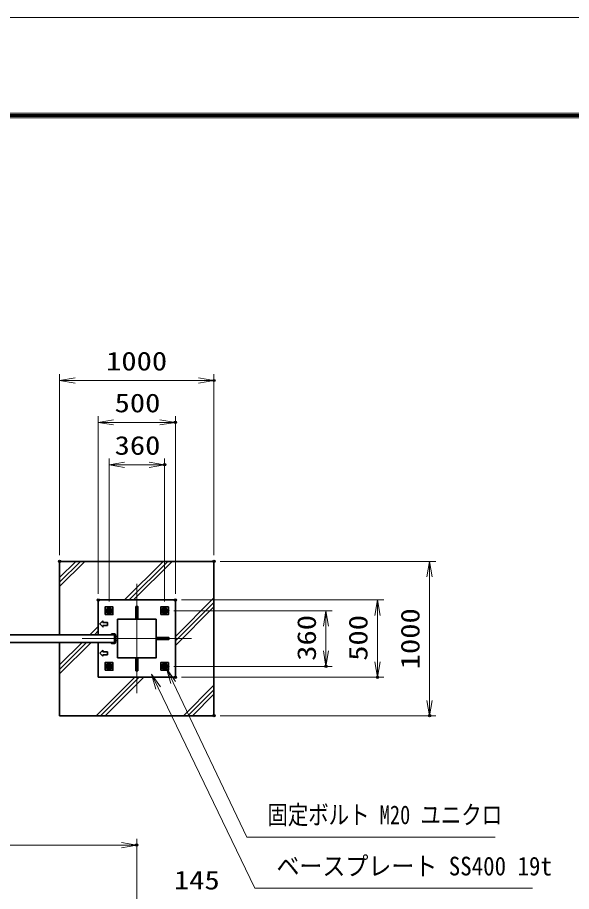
# Model space of a CAD drawing. Units: millimetres at full size. Extents: x -11880 to 11880, y -8400 to 8400.
# Drawn here: x 3117 to 6707, y 2741 to 8400 of the extents above; entities that cross this region are included whole.
import ezdxf
from ezdxf.enums import TextEntityAlignment as Align

# ---------------------------------------------------------------- set-up
doc = ezdxf.new("R2010")
doc.units = ezdxf.units.MM
doc.header["$LTSCALE"] = 30
doc.header["$PDMODE"] = 32
doc.header["$PDSIZE"] = 15
for name, pattern in [('DASHED', [7.5, 6, -1.5]), ('USER1', [9, 6, -0.75, 1.5, -0.75]), ('USER2', [18, 12, -1.5, 3, -1.5])]:
    doc.linetypes.add(name, pattern=pattern)
for name, color, linetype, lineweight in [('0-0_D-TTL', 7, 'Continuous', 18), ('0-1_外形線', 7, 'Continuous', 35), ('0-2_0', 7, 'Continuous', 18), ('0-3_寸法線', 4, 'Continuous', 18), ('0-5_細線', 2, 'Continuous', 35), ('0-6_隠れ線', 140, 'DASHED', 18), ('0-7_軸線', 200, 'USER2', 15), ('0-A_AM_0N', 7, 'Continuous', 50), ('0-B_AM_7N', 6, 'USER1', 18), ('1-2_AM_4N', 4, 'Continuous', 25), ('1-6_ハッチング', 253, 'Continuous', 13)]:
    doc.layers.add(name, color=color, linetype=linetype, lineweight=lineweight)
doc.layers.add('0-4_Defpoints', color=7, linetype='Continuous')
doc.styles.add('ＭＳ ゴシック', font='')
doc.styles.get('ＭＳ ゴシック').set_extended_font_data('MS Gothic')

# ---------------------------------------------------------------- blocks, each defined once
blk = doc.blocks.new('_Open')
at = {"layer": '0-2_0', "color": 4}
blk.add_line((-30, 5), (0, 0), dxfattribs=at)
blk.add_lwpolyline([(-30, -5), (0, 0), (-30, 0)], dxfattribs=at)
blk = doc.blocks.new('S211')
at = {"layer": '0-3_寸法線'}
for points in [[(11259123.9, 86363796.5), (11210831.1, 86363796.5), (11196509.5, 86393810.1), (11195217.5, 86396517.6)], [(11196960.8, 86394025.4), (11195217.5, 86396517.6), (11196058.2, 86393594.7)]]:
    blk.add_lwpolyline(points, dxfattribs=at)
at = {"layer": '0-3_寸法線', "color": 254, "style": 'ＭＳ ゴシック', "width": 0.8}
blk.add_text('固定ボルト M20 ユニクロ', height=3637, dxfattribs=at).set_placement((11214840.1, 86365197), align=Align.BOTTOM_LEFT)
blk = doc.blocks.new('S212')
at = {"layer": '0-3_寸法線'}
for points in [[(11266367.1, 86353839.4), (11212400.7, 86353839.4), (11193616.9, 86392746.4), (11192312.6, 86395448)], [(11194067.2, 86392963.7), (11192312.6, 86395448), (11193166.6, 86392529)]]:
    blk.add_lwpolyline(points, dxfattribs=at)
at = {"layer": '0-3_寸法線', "color": 254, "style": 'ＭＳ ゴシック', "width": 0.9}
blk.add_text('ベースプレート SS400 19t', height=3637, dxfattribs=at).set_placement((11216600.7, 86355239.9), align=Align.BOTTOM_LEFT)
blk = doc.blocks.new('U230')
at = {"layer": '0-A_AM_0N'}
blk.add_lwpolyline([(11183605, 86407472.7), (11184055, 86407212.9), (11184505, 86407472.7), (11184505, 86407992.4), (11184055, 86408252.2), (11183605, 86407992.4)], close=True, dxfattribs=at)
for radius in [450, 259.4]:
    blk.add_circle((11184055, 86407732.5), radius, dxfattribs=at)
at = {"layer": '0-B_AM_7N'}
for p, q in [((11183483.4, 86407732.5), (11184626.6, 86407732.5)), ((11184055, 86408304.1), (11184055, 86407161))]:
    blk.add_line(p, q, dxfattribs=at)
at = {"layer": '1-2_AM_4N'}
blk.add_arc((11184055, 86407732.5), 300, 260, 170, dxfattribs=at)
blk = doc.blocks.new('U231')
at = {"layer": '0-A_AM_0N'}
blk.add_lwpolyline([(11194405, 86407472.7), (11194855, 86407212.9), (11195305, 86407472.7), (11195305, 86407992.4), (11194855, 86408252.2), (11194405, 86407992.4)], close=True, dxfattribs=at)
for radius in [450, 259.4]:
    blk.add_circle((11194855, 86407732.5), radius, dxfattribs=at)
at = {"layer": '0-B_AM_7N'}
for p, q in [((11194283.4, 86407732.5), (11195426.6, 86407732.5)), ((11194855, 86408304.1), (11194855, 86407161))]:
    blk.add_line(p, q, dxfattribs=at)
at = {"layer": '1-2_AM_4N'}
blk.add_arc((11194855, 86407732.5), 300, 260, 170, dxfattribs=at)
blk = doc.blocks.new('U232')
at = {"layer": '0-A_AM_0N'}
blk.add_lwpolyline([(11194405, 86396672.7), (11194855, 86396412.9), (11195305, 86396672.7), (11195305, 86397192.4), (11194855, 86397452.2), (11194405, 86397192.4)], close=True, dxfattribs=at)
for radius in [450, 259.4]:
    blk.add_circle((11194855, 86396932.5), radius, dxfattribs=at)
at = {"layer": '0-B_AM_7N'}
for p, q in [((11194283.4, 86396932.5), (11195426.6, 86396932.5)), ((11194855, 86397504.1), (11194855, 86396361))]:
    blk.add_line(p, q, dxfattribs=at)
at = {"layer": '1-2_AM_4N'}
blk.add_arc((11194855, 86396932.5), 300, 260, 170, dxfattribs=at)
blk = doc.blocks.new('U233')
at = {"layer": '0-A_AM_0N'}
blk.add_lwpolyline([(11183605, 86396672.7), (11184055, 86396412.9), (11184505, 86396672.7), (11184505, 86397192.4), (11184055, 86397452.2), (11183605, 86397192.4)], close=True, dxfattribs=at)
for radius in [450, 259.4]:
    blk.add_circle((11184055, 86396932.5), radius, dxfattribs=at)
at = {"layer": '0-B_AM_7N'}
for p, q in [((11183483.4, 86396932.5), (11184626.6, 86396932.5)), ((11184055, 86397504.1), (11184055, 86396361))]:
    blk.add_line(p, q, dxfattribs=at)
at = {"layer": '1-2_AM_4N'}
blk.add_arc((11184055, 86396932.5), 300, 260, 170, dxfattribs=at)

msp = doc.modelspace()

# ---------------------------------------------------------------- linework, layer by layer
at = {"layer": '0-0_D-TTL'}
for points in [[(-11880, -8400), (11880, -8400), (11880, 8400), (-11880, 8400)], [(-11116.29, 7779.43), (11116.29, 7779.43), (11116.29, -7777.71), (-11116.29, -7777.71)], [(-11109.21, 7772.36), (11109.21, 7772.36), (11109.21, -7770.64), (-11109.21, -7770.64)], [(-11102.14, 7765.29), (11102.14, 7765.29), (11102.14, -7763.57), (-11102.14, -7763.57)], [(-11095.07, 7758.21), (11095.07, 7758.21), (11095.07, -7756.5), (-11095.07, -7756.5)], [(-11088, 7751.14), (11088, 7751.14), (11088, -7749.43), (-11088, -7749.43)]]:
    msp.add_lwpolyline(points, close=True, dxfattribs=at)
at = {"layer": '0-1_外形線'}
for p, q in [((3640.54, 4628.58), (3640.54, 4403.58)), ((4140.54, 4628.58), (3640.54, 4628.58)), ((4140.54, 4128.58), (4140.54, 4628.58)), ((3725.54, 4409.58), (3745.54, 4409.58)), ((3745.54, 4353.58), (3745.54, 4403.58)), ((3751.54, 4403.58), (3751.54, 4353.58)), ((3751.54, 4391.08), (3765.54, 4391.08)), ((3765.54, 4366.08), (3751.54, 4366.08)), ((3640.54, 4353.58), (3640.54, 4128.58)), ((3640.54, 4128.58), (4140.54, 4128.58))]:
    msp.add_line(p, q, dxfattribs=at)
for points in [[(3390.54, 4353.58), (3390.54, 3878.58), (4390.54, 3878.58), (4390.54, 4878.58), (3390.54, 4878.58), (3390.54, 4403.58)], [(3745.54, 4403.58), (3725.54, 4403.58), (3725.54, 4409.58)], [(3745.54, 4347.58), (3725.54, 4347.58), (3725.54, 4353.58), (3745.54, 4353.58)]]:
    msp.add_lwpolyline(points, dxfattribs=at)
for points in [[(3685.54, 4533.58), (3735.54, 4533.58), (3735.54, 4583.58), (3685.54, 4583.58)], [(4045.54, 4533.58), (4095.54, 4533.58), (4095.54, 4583.58), (4045.54, 4583.58)], [(3765.54, 4253.58), (4015.54, 4253.58), (4015.54, 4503.58), (3765.54, 4503.58)], [(1745.54, 4403.58), (3745.54, 4403.58), (3745.54, 4353.58), (1745.54, 4353.58)], [(3685.54, 4173.58), (3735.54, 4173.58), (3735.54, 4223.58), (3685.54, 4223.58)], [(4045.54, 4173.58), (4095.54, 4173.58), (4095.54, 4223.58), (4045.54, 4223.58)]]:
    msp.add_lwpolyline(points, close=True, dxfattribs=at)
for centre, start, end in [((3745.54, 4403.58), 0, 90), ((3745.54, 4353.58), 270, 0)]:
    msp.add_arc(centre, 6, start, end, dxfattribs=at)
at = {"layer": '0-3_寸法線'}
for p, q in [((3390.54, 4918.58), (3390.54, 6089.52)), ((4390.54, 4918.58), (4390.54, 6089.52)), ((3390.54, 6049.52), (4390.54, 6049.52)), ((3640.54, 4668.58), (3640.54, 5818.58)), ((3640.54, 5778.58), (4140.54, 5778.58)), ((4140.54, 4668.58), (4140.54, 5818.58)), ((3710.54, 4617.64), (3710.54, 5543.67)), ((3710.54, 5503.67), (4070.54, 5503.67)), ((4070.54, 4617.64), (4070.54, 5543.67)), ((4430.54, 4878.58), (5826.88, 4878.58)), ((5786.88, 4878.58), (5786.88, 3878.58)), ((4180.54, 4628.58), (5489.74, 4628.58)), ((5449.74, 4628.58), (5449.74, 4128.58)), ((4129.59, 4558.58), (5155.88, 4558.58)), ((5115.88, 4558.58), (5115.88, 4198.58)), ((4129.59, 4198.58), (5155.88, 4198.58)), ((4180.54, 4128.58), (5489.74, 4128.58)), ((4430.54, 3878.58), (5826.88, 3878.58)), ((3890.54, 1165.26), (3890.54, 3081.26)), ((-414.46, 3041.26), (3890.54, 3041.26))]:
    msp.add_line(p, q, dxfattribs=at)
at = {"layer": '0-4_Defpoints'}
for p in [(4390.54, 6049.52), (4140.54, 5778.58), (4070.54, 5503.67), (3390.54, 4878.58), (4390.54, 4878.58), (4390.54, 4878.58), (3640.54, 4628.58), (3710.54, 4577.64), (4070.54, 4577.64), (4140.54, 4628.58), (4140.54, 4628.58), (4089.59, 4558.58), (4089.59, 4198.58), (5115.88, 4198.58), (4140.54, 4128.58), (5449.74, 4128.58), (4390.54, 3878.58), (5786.88, 3878.58), (3890.54, 3041.26)]:
    msp.add_point(p, dxfattribs=at)
at = {"layer": '0-5_細線'}
for p, q in [((3884.54, 4586.48), (3896.54, 4586.48)), ((3751.54, 4395.08), (3755.54, 4391.08)), ((3755.54, 4366.08), (3751.54, 4362.08)), ((4098.44, 4384.58), (4098.44, 4372.58)), ((3670.54, 4303.58), (3650.54, 4283.58)), ((3670.54, 4303.58), (3670.54, 4293.58)), ((3650.54, 4283.58), (3670.54, 4263.58)), ((3670.54, 4293.58), (3700.54, 4293.58)), ((3700.54, 4273.58), (3670.54, 4273.58)), ((3670.54, 4263.58), (3670.54, 4273.58)), ((3700.54, 4293.58), (3700.54, 4273.58)), ((3884.54, 4170.68), (3896.54, 4170.68))]:
    msp.add_line(p, q, dxfattribs=at)
for points in [[(3884.54, 4586.48), (3896.54, 4586.48), (3896.54, 4503.58), (3884.54, 4503.58)], [(4015.54, 4372.58), (4098.44, 4372.58), (4098.44, 4384.58), (4015.54, 4384.58)], [(3884.54, 4253.58), (3896.54, 4253.58), (3896.54, 4170.68), (3884.54, 4170.68)]]:
    msp.add_lwpolyline(points, close=True, dxfattribs=at)
for points in [[(3670.54, 4493.58), (3650.54, 4473.58), (3670.54, 4453.58), (3670.54, 4463.58)], [(3670.54, 4493.58), (3670.54, 4483.58), (3700.54, 4483.58), (3700.54, 4463.58), (3670.54, 4463.58)]]:
    msp.add_lwpolyline(points, dxfattribs=at)
at = {"layer": '0-6_隠れ線'}
for centre in [(3710.54, 4558.58), (4070.54, 4558.58), (3710.54, 4198.58), (4070.54, 4198.58)]:
    msp.add_circle(centre, 20, dxfattribs=at)
at = {"layer": '0-7_軸線'}
for q in [(3890.54, 4732.14), (3536.98, 4378.58), (4244.09, 4378.58), (3890.54, 4025.03)]:
    msp.add_line((3890.54, 4378.58), q, dxfattribs=at)
at = {"layer": '1-6_ハッチング'}
for p, q in [((3390.54, 4773.23), (3495.89, 4878.58)), ((3390.54, 4744.23), (3524.89, 4878.58)), ((3390.54, 4715.23), (3553.89, 4878.58)), ((3811.57, 4628.58), (4061.57, 4878.58)), ((3840.57, 4628.58), (4090.57, 4878.58)), ((3869.57, 4628.58), (4119.57, 4878.58)), ((4140.54, 4391.86), (4390.54, 4641.86)), ((4140.54, 4362.86), (4390.54, 4612.86)), ((4140.54, 4333.86), (4390.54, 4583.86)), ((3586.57, 4403.58), (3640.54, 4457.55)), ((3615.57, 4403.58), (3640.54, 4428.55)), ((3390.54, 4207.55), (3536.57, 4353.58)), ((3390.54, 4178.55), (3565.57, 4353.58)), ((3390.54, 4149.55), (3594.57, 4353.58)), ((3627.26, 3878.58), (3877.26, 4128.58)), ((3656.26, 3878.58), (3906.26, 4128.58)), ((3685.26, 3878.58), (3935.26, 4128.58)), ((4192.95, 3878.58), (4390.54, 4076.17)), ((4221.95, 3878.58), (4390.54, 4047.17)), ((4250.95, 3878.58), (4390.54, 4018.17))]:
    msp.add_line(p, q, dxfattribs=at)

# ---------------------------------------------------------------- block references
at = {"layer": '0-3_寸法線', "xscale": 3.333333, "yscale": 3.333333}
for p, rotation in [((3390.54, 6049.52), 180), ((3640.54, 5778.58), 180), ((3710.54, 5503.67), 180), ((5786.88, 4878.58), 90), ((5449.74, 4628.58), 90), ((5115.88, 4558.58), 90), ((5115.88, 4198.58), 270), ((5449.74, 4128.58), 270), ((5786.88, 3878.58), 270)]:
    msp.add_blockref('_Open', p, dxfattribs=dict(at, rotation=rotation))
at = {"layer": '0-3_寸法線'}
for name, p, xscale, yscale in [('_Open', (4390.54, 6049.52), 3.333333, 3.333333), ('_Open', (4140.54, 5778.58), 3.333333, 3.333333), ('_Open', (4070.54, 5503.67), 3.333333, 3.333333), ('S212', (-369091.3, -2875699.17), 0.03333333, 0.03333333), ('S211', (-369091.3, -2875699.17), 0.03333333, 0.03333333), ('_Open', (3890.54, 3041.26), 3.333333, 3.333333)]:
    msp.add_blockref(name, p, dxfattribs=dict(at, xscale=xscale, yscale=yscale))
at = {"layer": '0-A_AM_0N', "xscale": 0.03333333, "yscale": 0.03333333}
for name in ['U230', 'U231', 'U233', 'U232']:
    msp.add_blockref(name, (-369091.3, -2875699.17), dxfattribs=at)

# ---------------------------------------------------------------- texts
at = {"layer": '0-3_寸法線', "color": 254, "style": 'ＭＳ ゴシック', "width": 1.2}
for s, p in [('1000', (3691.34, 6078.2)), ('500', (3746.54, 5807.27)), ('360', (3746.54, 5532.36)), ('145', (4130.87, 2717.94))]:
    msp.add_text(s, height=121.2, dxfattribs=at).set_placement(p, align=Align.BOTTOM_LEFT)
for s, p in [('1000', (5758.19, 4179.38)), ('360', (5087.2, 4234.58)), ('500', (5421.06, 4234.58))]:
    msp.add_text(s, height=121.2, rotation=90, dxfattribs=at).set_placement(p, align=Align.BOTTOM_LEFT)

doc.saveas('drawing.dxf')
